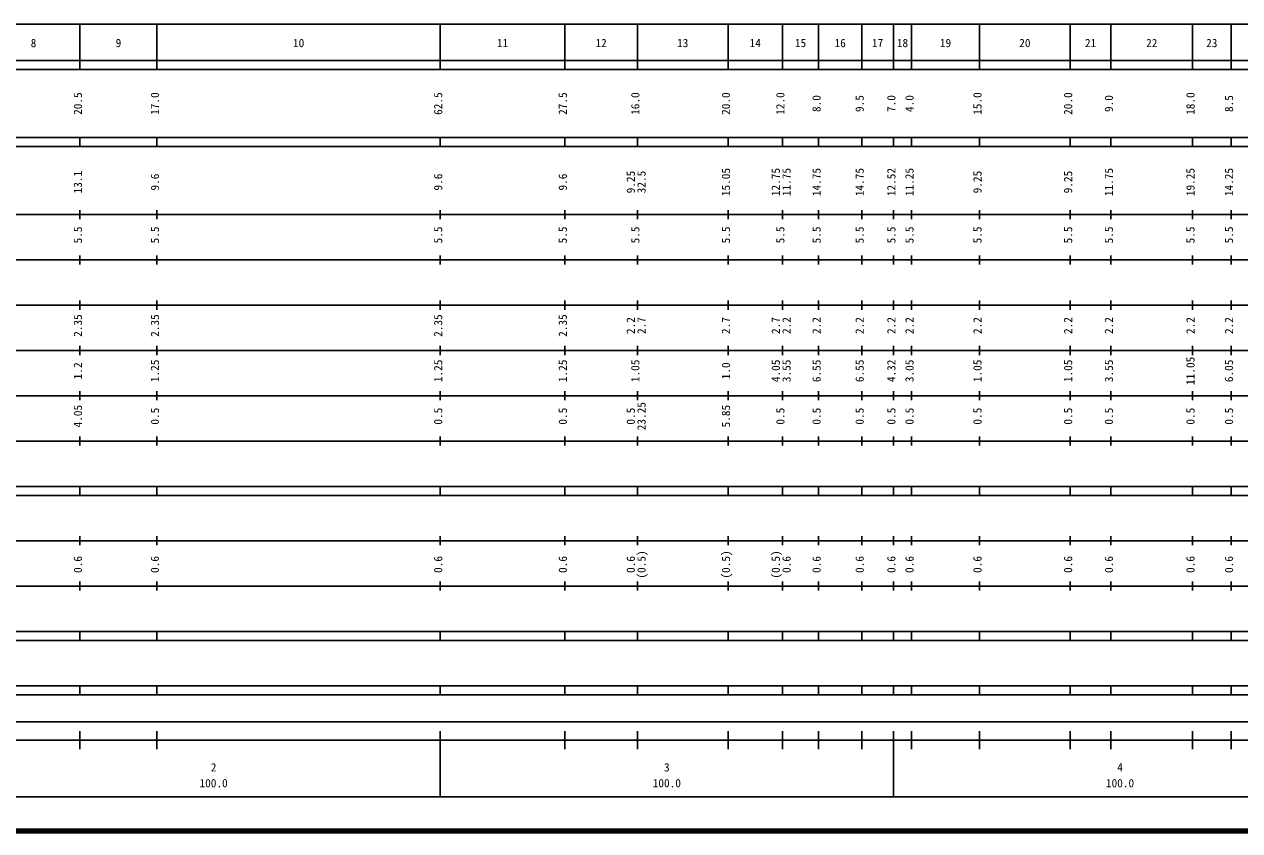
# Model space of a CAD drawing. Units: millimetres on the paper, enlarged 1000 times. Extents: x 40000 to 680000, y 20000 to 380000.
# Drawn here: x 176223 to 444407, y 20000 to 198000 of the extents above; entities that cross this region are included whole.
import ezdxf
from ezdxf.enums import TextEntityAlignment as Align

# ---------------------------------------------------------------- set-up
doc = ezdxf.new("R2010")
doc.units = ezdxf.units.MM
doc.header["$LTSCALE"] = 1000
doc.layers.add('M-TTL', color=2, linetype='Continuous', lineweight=140)
doc.layers.add('M-TTL-BAND', color=7, linetype='Continuous', lineweight=25)
doc.styles.add('ＭＳ ゴシック', font='')
doc.styles.get('ＭＳ ゴシック').set_extended_font_data('MS Gothic')

msp = doc.modelspace()

# ---------------------------------------------------------------- linework, layer by layer
at = {"layer": 'M-TTL'}
msp.add_line((40000, 20000), (680000, 20000), dxfattribs=at)
at = {"layer": 'M-TTL-BAND'}
for p, q in [((68000, 198000), (579000, 198000)), ((188500, 188000), (188500, 198000)), ((205500, 188000), (205500, 198000)), ((268000, 188000), (268000, 198000)), ((295500, 188000), (295500, 198000)), ((311500, 188000), (311500, 198000)), ((331500, 188000), (331500, 198000)), ((343500, 188000), (343500, 198000)), ((351500, 188000), (351500, 198000)), ((361000, 188000), (361000, 198000)), ((368000, 188000), (368000, 198000)), ((372000, 188000), (372000, 198000)), ((387000, 188000), (387000, 198000)), ((407000, 188000), (407000, 198000)), ((416000, 188000), (416000, 198000)), ((434000, 188000), (434000, 198000)), ((442500, 188000), (442500, 198000)), ((40000, 190000), (579000, 190000)), ((40000, 188000), (579000, 188000)), ((40000, 173000), (579000, 173000)), ((188500, 171000), (188500, 173000)), ((205500, 171000), (205500, 173000)), ((268000, 171000), (268000, 173000)), ((295500, 171000), (295500, 173000)), ((311500, 171000), (311500, 173000)), ((331500, 171000), (331500, 173000)), ((343500, 171000), (343500, 173000)), ((351500, 171000), (351500, 173000)), ((361000, 171000), (361000, 173000)), ((368000, 171000), (368000, 173000)), ((372000, 171000), (372000, 173000)), ((387000, 171000), (387000, 173000)), ((407000, 171000), (407000, 173000)), ((416000, 171000), (416000, 173000)), ((434000, 171000), (434000, 173000)), ((442500, 171000), (442500, 173000)), ((40000, 171000), (579000, 171000)), ((40000, 156000), (579000, 156000)), ((188500, 155000), (188500, 157000)), ((205500, 155000), (205500, 157000)), ((268000, 155000), (268000, 157000)), ((295500, 155000), (295500, 157000)), ((311500, 155000), (311500, 157000)), ((331500, 155000), (331500, 157000)), ((343500, 155000), (343500, 157000)), ((351500, 155000), (351500, 157000)), ((361000, 155000), (361000, 157000)), ((368000, 155000), (368000, 157000)), ((372000, 155000), (372000, 157000)), ((387000, 155000), (387000, 157000)), ((407000, 155000), (407000, 157000)), ((416000, 155000), (416000, 157000)), ((434000, 155000), (434000, 157000)), ((442500, 155000), (442500, 157000)), ((46000, 146000), (579000, 146000)), ((188500, 145000), (188500, 147000)), ((205500, 145000), (205500, 147000)), ((268000, 145000), (268000, 147000)), ((295500, 145000), (295500, 147000)), ((311500, 145000), (311500, 147000)), ((331500, 145000), (331500, 147000)), ((343500, 145000), (343500, 147000)), ((351500, 145000), (351500, 147000)), ((361000, 145000), (361000, 147000)), ((368000, 145000), (368000, 147000)), ((372000, 145000), (372000, 147000)), ((387000, 145000), (387000, 147000)), ((407000, 145000), (407000, 147000)), ((416000, 145000), (416000, 147000)), ((434000, 145000), (434000, 147000)), ((442500, 145000), (442500, 147000)), ((188500, 135000), (188500, 137000)), ((205500, 135000), (205500, 137000)), ((268000, 135000), (268000, 137000)), ((295500, 135000), (295500, 137000)), ((311500, 135000), (311500, 137000)), ((331500, 135000), (331500, 137000)), ((343500, 135000), (343500, 137000)), ((351500, 135000), (351500, 137000)), ((361000, 135000), (361000, 137000)), ((368000, 135000), (368000, 137000)), ((372000, 135000), (372000, 137000)), ((387000, 135000), (387000, 137000)), ((407000, 135000), (407000, 137000)), ((416000, 135000), (416000, 137000)), ((434000, 135000), (434000, 137000)), ((442500, 135000), (442500, 137000)), ((52000, 136000), (579000, 136000)), ((188500, 125000), (188500, 127000)), ((205500, 125000), (205500, 127000)), ((268000, 125000), (268000, 127000)), ((295500, 125000), (295500, 127000)), ((311500, 125000), (311500, 127000)), ((331500, 125000), (331500, 127000)), ((343500, 125000), (343500, 127000)), ((351500, 125000), (351500, 127000)), ((361000, 125000), (361000, 127000)), ((368000, 125000), (368000, 127000)), ((372000, 125000), (372000, 127000)), ((387000, 125000), (387000, 127000)), ((407000, 125000), (407000, 127000)), ((416000, 125000), (416000, 127000)), ((434000, 125000), (434000, 127000)), ((442500, 125000), (442500, 127000)), ((46000, 126000), (579000, 126000)), ((52000, 116000), (579000, 116000)), ((188500, 115000), (188500, 117000)), ((205500, 115000), (205500, 117000)), ((268000, 115000), (268000, 117000)), ((295500, 115000), (295500, 117000)), ((311500, 115000), (311500, 117000)), ((331500, 115000), (331500, 117000)), ((343500, 115000), (343500, 117000)), ((351500, 115000), (351500, 117000)), ((361000, 115000), (361000, 117000)), ((368000, 115000), (368000, 117000)), ((372000, 115000), (372000, 117000)), ((387000, 115000), (387000, 117000)), ((407000, 115000), (407000, 117000)), ((416000, 115000), (416000, 117000)), ((434000, 115000), (434000, 117000)), ((442500, 115000), (442500, 117000)), ((46000, 106000), (579000, 106000)), ((188500, 105000), (188500, 107000)), ((205500, 105000), (205500, 107000)), ((268000, 105000), (268000, 107000)), ((295500, 105000), (295500, 107000)), ((311500, 105000), (311500, 107000)), ((331500, 105000), (331500, 107000)), ((343500, 105000), (343500, 107000)), ((351500, 105000), (351500, 107000)), ((361000, 105000), (361000, 107000)), ((368000, 105000), (368000, 107000)), ((372000, 105000), (372000, 107000)), ((387000, 105000), (387000, 107000)), ((407000, 105000), (407000, 107000)), ((416000, 105000), (416000, 107000)), ((434000, 105000), (434000, 107000)), ((442500, 105000), (442500, 107000)), ((40000, 96000), (579000, 96000)), ((40000, 94000), (579000, 94000)), ((188500, 94000), (188500, 96000)), ((205500, 94000), (205500, 96000)), ((268000, 94000), (268000, 96000)), ((295500, 94000), (295500, 96000)), ((311500, 94000), (311500, 96000)), ((331500, 94000), (331500, 96000)), ((343500, 94000), (343500, 96000)), ((351500, 94000), (351500, 96000)), ((361000, 94000), (361000, 96000)), ((368000, 94000), (368000, 96000)), ((372000, 94000), (372000, 96000)), ((387000, 94000), (387000, 96000)), ((407000, 94000), (407000, 96000)), ((416000, 94000), (416000, 96000)), ((434000, 94000), (434000, 96000)), ((442500, 94000), (442500, 96000)), ((49000, 84000), (579000, 84000)), ((188500, 83000), (188500, 85000)), ((205500, 83000), (205500, 85000)), ((268000, 83000), (268000, 85000)), ((295500, 83000), (295500, 85000)), ((311500, 83000), (311500, 85000)), ((331500, 83000), (331500, 85000)), ((343500, 83000), (343500, 85000)), ((351500, 83000), (351500, 85000)), ((361000, 83000), (361000, 85000)), ((368000, 83000), (368000, 85000)), ((372000, 83000), (372000, 85000)), ((387000, 83000), (387000, 85000)), ((407000, 83000), (407000, 85000)), ((416000, 83000), (416000, 85000)), ((434000, 83000), (434000, 85000)), ((442500, 83000), (442500, 85000)), ((40000, 74000), (579000, 74000)), ((188500, 73000), (188500, 75000)), ((205500, 73000), (205500, 75000)), ((268000, 73000), (268000, 75000)), ((295500, 73000), (295500, 75000)), ((311500, 73000), (311500, 75000)), ((331500, 73000), (331500, 75000)), ((343500, 73000), (343500, 75000)), ((351500, 73000), (351500, 75000)), ((361000, 73000), (361000, 75000)), ((368000, 73000), (368000, 75000)), ((372000, 73000), (372000, 75000)), ((387000, 73000), (387000, 75000)), ((407000, 73000), (407000, 75000)), ((416000, 73000), (416000, 75000)), ((434000, 73000), (434000, 75000)), ((442500, 73000), (442500, 75000)), ((40000, 64000), (579000, 64000)), ((40000, 62000), (579000, 62000)), ((188500, 62000), (188500, 64000)), ((205500, 62000), (205500, 64000)), ((268000, 62000), (268000, 64000)), ((295500, 62000), (295500, 64000)), ((311500, 62000), (311500, 64000)), ((331500, 62000), (331500, 64000)), ((343500, 62000), (343500, 64000)), ((351500, 62000), (351500, 64000)), ((361000, 62000), (361000, 64000)), ((368000, 62000), (368000, 64000)), ((372000, 62000), (372000, 64000)), ((387000, 62000), (387000, 64000)), ((407000, 62000), (407000, 64000)), ((416000, 62000), (416000, 64000)), ((434000, 62000), (434000, 64000)), ((442500, 62000), (442500, 64000)), ((40000, 52000), (579000, 52000)), ((188500, 50000), (188500, 52000)), ((205500, 50000), (205500, 52000)), ((268000, 50000), (268000, 52000)), ((295500, 50000), (295500, 52000)), ((311500, 50000), (311500, 52000)), ((331500, 50000), (331500, 52000)), ((343500, 50000), (343500, 52000)), ((351500, 50000), (351500, 52000)), ((361000, 50000), (361000, 52000)), ((368000, 50000), (368000, 52000)), ((372000, 50000), (372000, 52000)), ((387000, 50000), (387000, 52000)), ((407000, 50000), (407000, 52000)), ((416000, 50000), (416000, 52000)), ((434000, 50000), (434000, 52000)), ((442500, 50000), (442500, 52000)), ((40000, 50000), (579000, 50000)), ((71000, 44000), (545000, 44000)), ((188500, 38000), (188500, 42000)), ((205500, 38000), (205500, 42000)), ((268000, 27500), (268000, 42000)), ((295500, 38000), (295500, 42000)), ((311500, 38000), (311500, 42000)), ((331500, 38000), (331500, 42000)), ((343500, 38000), (343500, 42000)), ((351500, 38000), (351500, 42000)), ((361000, 38000), (361000, 42000)), ((368000, 27500), (368000, 42000)), ((372000, 38000), (372000, 42000)), ((387000, 38000), (387000, 42000)), ((407000, 38000), (407000, 42000)), ((416000, 38000), (416000, 42000)), ((434000, 38000), (434000, 42000)), ((442500, 38000), (442500, 42000)), ((40000, 40000), (579000, 40000)), ((68000, 27500), (579000, 27500))]:
    msp.add_line(p, q, dxfattribs=at)

# ---------------------------------------------------------------- texts
at = {"layer": 'M-TTL-BAND', "style": 'ＭＳ ゴシック'}
for s, p in [('8', (178250, 192405)), ('9', (197000, 192405)), ('10', (236750, 192405)), ('11', (281750, 192405)), ('12', (303500, 192405)), ('13', (321500, 192405)), ('14', (337500, 192405)), ('15', (347500, 192405)), ('16', (356250, 192405)), ('17', (364500, 192405)), ('18', (370000, 192405)), ('19', (379500, 192405)), ('20', (397000, 192405)), ('21', (411500, 192405)), ('22', (425000, 192405)), ('23', (438250, 192405)), ('2', (218000, 32523)), ('3', (318000, 32523)), ('4', (418000, 32523)), ('100.0', (218000, 29033)), ('100.0', (318000, 29033)), ('100.0', (418000, 29033))]:
    msp.add_text(s, height=1833, dxfattribs=at).set_placement(p, align=Align.BOTTOM_CENTER)
for s, p in [('20.5', (189500, 180500)), ('17.0', (206500, 180500)), ('62.5', (269000, 180500)), ('27.5', (296500, 180500)), ('16.0', (312500, 180500)), ('20.0', (332500, 180500)), ('12.0', (344500, 180500)), ('15.0', (388000, 180500)), ('20.0', (408000, 180500)), ('18.0', (435000, 180500)), ('8.0', (352500, 180500)), ('9.5', (362000, 180500)), ('7.0', (369000, 180500)), ('4.0', (373000, 180500)), ('9.0', (417000, 180500)), ('8.5', (443500, 180500)), ('13.1', (189500, 163174)), ('9.6', (206500, 163174)), ('9.6', (269000, 163174)), ('9.6', (296500, 163174)), ('9.25', (311500, 163174)), ('32.5', (313870, 163174)), ('15.05', (332500, 163174)), ('12.75', (343500, 163174)), ('11.75', (345870, 163174)), ('14.75', (352500, 163174)), ('14.75', (362000, 163174)), ('12.52', (369000, 163174)), ('11.25', (373000, 163174)), ('9.25', (388000, 163174)), ('9.25', (408000, 163174)), ('11.75', (417000, 163174)), ('19.25', (435000, 163174)), ('14.25', (443500, 163174)), ('5.5', (189500, 151500)), ('5.5', (206500, 151500)), ('5.5', (269000, 151500)), ('5.5', (296500, 151500)), ('5.5', (312500, 151500)), ('5.5', (332500, 151500)), ('5.5', (344500, 151500)), ('5.5', (352500, 151500)), ('5.5', (362000, 151500)), ('5.5', (369000, 151500)), ('5.5', (373000, 151500)), ('5.5', (388000, 151500)), ('5.5', (408000, 151500)), ('5.5', (417000, 151500)), ('5.5', (435000, 151500)), ('5.5', (443500, 151500)), ('2.35', (189500, 131500)), ('2.35', (206500, 131500)), ('2.35', (269000, 131500)), ('2.35', (296500, 131500)), ('2.2', (311500, 131500)), ('2.7', (313870, 131500)), ('2.7', (332500, 131500)), ('2.7', (343500, 131500)), ('2.2', (345870, 131500)), ('2.2', (352500, 131500)), ('2.2', (362000, 131500)), ('2.2', (369000, 131500)), ('2.2', (373000, 131500)), ('2.2', (388000, 131500)), ('2.2', (408000, 131500)), ('2.2', (417000, 131500)), ('2.2', (435000, 131500)), ('2.2', (443500, 131500)), ('1.25', (206500, 121500)), ('1.25', (269000, 121500)), ('1.25', (296500, 121500)), ('1.05', (312500, 121500)), ('4.05', (343500, 121500)), ('3.55', (345870, 121500)), ('6.55', (352500, 121500)), ('6.55', (362000, 121500)), ('4.32', (369000, 121500)), ('3.05', (373000, 121500)), ('1.05', (388000, 121500)), ('1.05', (408000, 121500)), ('3.55', (417000, 121500)), ('11.05', (435000, 121500)), ('6.05', (443500, 121500)), ('1.2', (189500, 121500)), ('1.0', (332500, 121500)), ('4.05', (189500, 111500)), ('0.5', (206500, 111500)), ('0.5', (269000, 111500)), ('0.5', (296500, 111500)), ('0.5', (311500, 111500)), ('23.25', (313870, 111500)), ('5.85', (332500, 111500)), ('0.5', (344500, 111500)), ('0.5', (352500, 111500)), ('0.5', (362000, 111500)), ('0.5', (369000, 111500)), ('0.5', (373000, 111500)), ('0.5', (388000, 111500)), ('0.5', (408000, 111500)), ('0.5', (417000, 111500)), ('0.5', (435000, 111500)), ('0.5', (443500, 111500)), ('0.6', (189500, 78764)), ('0.6', (206500, 78764)), ('0.6', (269000, 78764)), ('0.6', (296500, 78764)), ('0.6', (311500, 78764)), ('(0.5)', (313870, 78764)), ('(0.5)', (332500, 78764)), ('(0.5)', (343500, 78764)), ('0.6', (345870, 78764)), ('0.6', (352500, 78764)), ('0.6', (362000, 78764)), ('0.6', (369000, 78764)), ('0.6', (373000, 78764)), ('0.6', (388000, 78764)), ('0.6', (408000, 78764)), ('0.6', (417000, 78764)), ('0.6', (435000, 78764)), ('0.6', (443500, 78764))]:
    msp.add_text(s, height=1833, rotation=90, dxfattribs=at).set_placement(p, align=Align.BOTTOM_CENTER)

doc.saveas('drawing.dxf')
